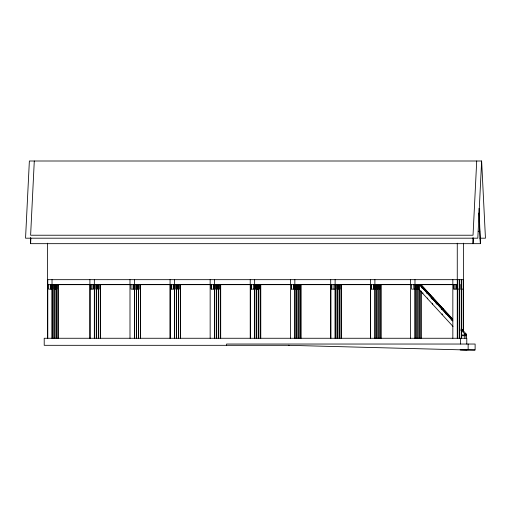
<?xml version="1.0" encoding="UTF-8"?>
<svg xmlns="http://www.w3.org/2000/svg" width="511" height="511" viewBox="0 0 511 511"><rect width="100%" height="100%" fill="white"/><g stroke="black" fill="none" stroke-linecap="round" stroke-linejoin="round"><path stroke-width="0.77" d="M34.288 161.003L30.615 235.226L473.039 235.226L476.712 161.003M479.056 208.379L480.385 243.67L30.615 243.67L30.884 238.139M473.307 238.254L473.039 243.67L473.039 237.532M481.63 161.003L477.811 238.19L25.55 238.19L29.37 161.003L481.63 161.003L485.45 238.19L479.867 238.19M459.376 289.066L456.917 289.137M478.213 231.285L479.778 231.285M47.612 279.67L463.388 279.67M51.688 284.403L52.876 284.403L52.876 289.137L51.688 289.137M54.025 284.403L90.498 284.442M94.746 284.403L130.42 284.442M134.061 284.403L135.249 284.403L135.249 289.137L133.773 289.137M136.258 284.403L170.731 284.403M176.18 284.403L210.653 284.403M214.224 284.403L250.984 284.442M255.225 284.403L290.9 284.442M294.496 284.403L295.684 284.403L295.684 289.137L294.496 289.137M331.217 284.403L296.744 284.403L296.789 338.263M334.775 284.403L335.963 284.403L335.963 289.137L334.775 289.137M336.666 284.403L371.095 284.403M374.544 284.403L375.732 284.403L375.732 289.137L374.544 289.137M376.588 284.403L410.933 284.403M414.625 284.403L453.378 284.403M460.168 284.442L460.079 289.207M47.612 284.672L457.268 284.672M421.958 287.482L423.504 287.482L423.504 288.3L422.086 288.3M55.699 289.137L56.887 289.137L56.887 284.403M138.072 289.137L139.26 289.137L139.26 284.403M214.224 289.137L215.412 289.137L215.412 284.403M218.229 289.137L219.423 289.137L219.423 284.403M253.545 289.137L251.24 289.137L251.24 284.672M298.501 289.137L299.689 289.137L299.689 284.403M334.015 289.137L331.709 289.137L331.709 284.672M338.78 289.137L339.975 289.137L339.975 284.403M414.338 289.137L415.813 289.137L415.813 284.403M460.928 289.137L463.388 289.137M135.837 289.207L137.312 289.207L137.312 284.442M255.985 289.207L257.55 289.207L257.55 284.442M296.265 289.207L297.741 289.207L297.741 284.442M416.401 289.207L417.877 289.207L417.877 284.442M426.302 292.739L428.339 292.739L428.339 293.563L426.921 293.563M431.118 297.99L433.162 297.99L433.162 298.807L431.75 298.807L431.75 297.99M435.966 303.259L438.01 303.259L438.01 304.083L436.592 304.083M445.675 313.831L447.725 313.831L447.725 314.648M451.181 319.126L452.593 319.126L452.593 319.943L451.181 319.943M460.877 329.736L462.295 329.736L462.295 330.553L460.877 330.553M464.307 334.168L466.345 334.168L466.345 338.263M466.319 334.986L461.593 334.986L461.593 338.263M461.593 335.804L464.901 335.804M465.004 335.804L466.345 335.804M289.066 345.315L44.214 345.315L44.214 338.263L466.786 338.263L466.786 344.037M460.111 349.811L474.821 349.997M288.396 345.315L467.092 349.997M460.424 349.811L475.121 349.997L475.121 344.037L226.603 344.037L226.603 345.315M452.759 319.266L420.636 284.327L452.593 319.126M419.525 284.691L452.778 320.863M419.141 284.314L452.746 320.863M418.637 289.009L453.002 326.446M461.216 328.503L466.345 334.168M461.273 330.202L464.901 334.168L464.869 338.263M478.871 213.03L480.385 243.67M468.14 344.037L468.14 349.811M463.388 243.185L463.388 331.128M463.222 279.67L463.222 331.128M461.439 279.67L461.439 338.263M461.273 279.67L461.273 338.263M460.424 338.263L460.424 344.037M459.376 279.67L459.376 338.263M459.217 279.67L459.217 338.263M457.434 279.67L457.434 338.263M457.268 243.185L457.268 338.263M456.163 284.672L456.163 289.137L453.857 289.137L453.857 284.672M456.068 284.672L456.068 289.137M453.947 284.672L453.947 289.137M452.842 279.67L452.842 338.263M442.2 313.831L442.2 314.648M432.504 303.259L432.504 304.083M427.662 297.99L427.662 298.807M422.84 292.739L422.84 293.563M421.096 291.532L421.096 338.263M420.93 290.753L420.93 338.263M419.148 284.423L419.148 338.263M418.982 284.423L418.982 338.263M417.781 284.442L417.781 289.207M417.085 284.423L417.085 338.263M416.919 284.423L416.919 338.263M415.136 284.423L415.136 338.263M414.977 279.67L414.977 338.263M413.776 284.672L413.865 289.137L411.566 289.137L411.566 284.672M410.55 279.67L410.55 338.263M381.014 284.403L381.014 338.263M380.848 284.423L380.848 338.263M379.743 284.403L379.743 289.137M379.066 284.423L379.066 338.263M378.9 284.423L378.9 338.263M377.795 284.442L377.795 289.207L377.699 284.442M377.003 284.423L377.003 338.263M376.843 284.423L376.843 338.263M375.061 284.423L375.061 338.263M374.895 279.67L374.895 338.263M373.79 284.672L373.79 289.137L371.484 289.137L371.484 284.672M373.694 284.672L373.694 289.137M371.574 284.672L371.574 289.137M370.635 284.423L370.635 338.263M370.469 279.67L370.469 338.263M341.246 284.403L341.246 338.263M341.08 284.423L341.08 338.263M339.291 284.423L339.291 338.263M339.125 284.423L339.125 338.263M338.02 284.442L338.02 289.207L337.931 284.442M337.234 284.423L337.234 338.263M337.068 284.423L337.068 338.263M335.286 284.423L335.286 338.263M335.12 279.67L335.12 338.263M334.015 284.672L333.926 289.137M331.805 284.672L331.805 289.137M330.86 284.423L330.86 338.263M330.7 279.67L330.7 338.263M300.96 284.403L300.96 338.263M300.8 284.423L300.8 338.263M299.012 284.423L299.012 338.263M298.846 284.423L298.846 338.263M297.651 284.442L297.651 289.207M296.955 284.423L296.955 338.263M295.007 284.423L295.007 338.263M294.841 279.67L294.841 338.263M293.736 284.672L293.736 289.137L291.43 289.137L291.43 284.672M293.64 284.672L293.64 289.137M291.526 284.672L291.526 289.137M290.414 279.67L290.414 338.263M260.776 284.403L260.776 338.263M260.61 284.423L260.61 338.263M259.499 284.403L259.499 289.137M258.822 284.423L258.822 338.263M258.655 284.423L258.655 338.263M257.461 284.442L257.461 289.207M256.765 284.423L256.765 338.263M256.599 284.423L256.599 338.263M255.494 284.403L255.494 289.137M254.817 284.423L254.817 338.263M254.65 279.67L254.65 338.263M253.545 284.672L253.456 289.137M251.335 284.672L251.335 289.137M250.39 284.423L250.39 338.263M250.224 279.67L250.224 338.263M220.695 284.403L220.695 338.263M220.528 284.423L220.528 338.263M218.74 284.423L218.74 338.263M218.58 284.423L218.58 338.263M217.469 284.442L217.469 289.207L217.379 284.442M216.683 284.423L216.683 338.263M216.517 284.423L216.517 338.263M214.735 284.423L214.735 338.263M214.569 279.67L214.569 338.263M213.464 284.672L213.464 289.137L211.158 289.137L211.158 284.672M213.374 284.672L213.374 289.137M211.254 284.672L211.254 289.137M210.149 279.67L210.149 338.263M180.613 284.403L180.613 338.263M180.447 284.423L180.447 338.263M179.342 284.403L179.342 289.137M178.665 284.423L178.665 338.263M178.499 284.423L178.499 338.263M177.394 284.442L177.394 289.207L177.298 284.442M176.602 284.423L176.602 338.263M176.436 284.423L176.436 338.263M175.33 284.403L175.33 289.137M174.653 284.423L174.653 338.263M174.487 279.67L174.487 338.263M173.382 284.672L173.382 289.137L171.076 289.137L171.076 284.672M173.293 284.672L173.293 289.137M171.172 284.672L171.172 289.137M170.233 284.423L170.233 338.263M170.067 279.67L170.067 338.263M140.531 284.403L140.531 338.263M140.365 284.423L140.365 338.263M138.583 284.423L138.583 338.263M138.417 284.423L138.417 338.263M137.216 284.442L137.216 289.207M136.52 284.423L136.52 338.263M136.354 284.423L136.354 338.263M134.572 284.423L134.572 338.263M134.406 279.67L134.406 338.263M133.301 284.672L133.301 289.137L131.001 289.137L131.001 284.672M133.211 284.672L133.211 289.137M129.986 279.67L129.986 338.263M100.45 284.403L100.45 338.263M100.284 284.423L100.284 338.263M99.179 284.403L99.179 289.137M98.502 284.423L98.502 338.263M98.336 284.423L98.336 338.263M97.231 284.442L97.231 289.207L97.135 284.442M96.438 284.423L96.438 338.263M96.272 284.423L96.272 338.263M95.167 284.403L95.167 289.137M94.49 284.423L94.49 338.263M94.331 279.67L94.331 338.263M93.219 284.672L93.219 289.137L90.92 289.137L90.92 284.672M93.13 284.672L93.13 289.137M91.009 284.672L91.009 289.137M90.07 284.423L90.07 338.263M89.904 279.67L89.904 338.263M58.158 284.403L58.158 338.263M57.992 284.423L57.992 338.263M56.21 284.423L56.21 338.263M56.044 284.423L56.044 338.263M54.939 284.442L54.939 289.207L54.843 284.442M54.147 284.423L54.147 338.263M53.981 284.423L53.981 338.263M52.199 284.423L52.199 338.263M52.033 279.67L52.033 338.263M50.928 284.672L50.928 289.137L48.628 289.137L48.717 284.672M50.838 284.672L50.838 289.137M47.779 279.67L47.779 338.263M47.612 243.185L47.612 338.263M30.615 237.532L30.615 243.67M442.865 308.542L441.447 308.542L441.447 309.359L442.865 309.359L442.865 308.542"/></g></svg>
